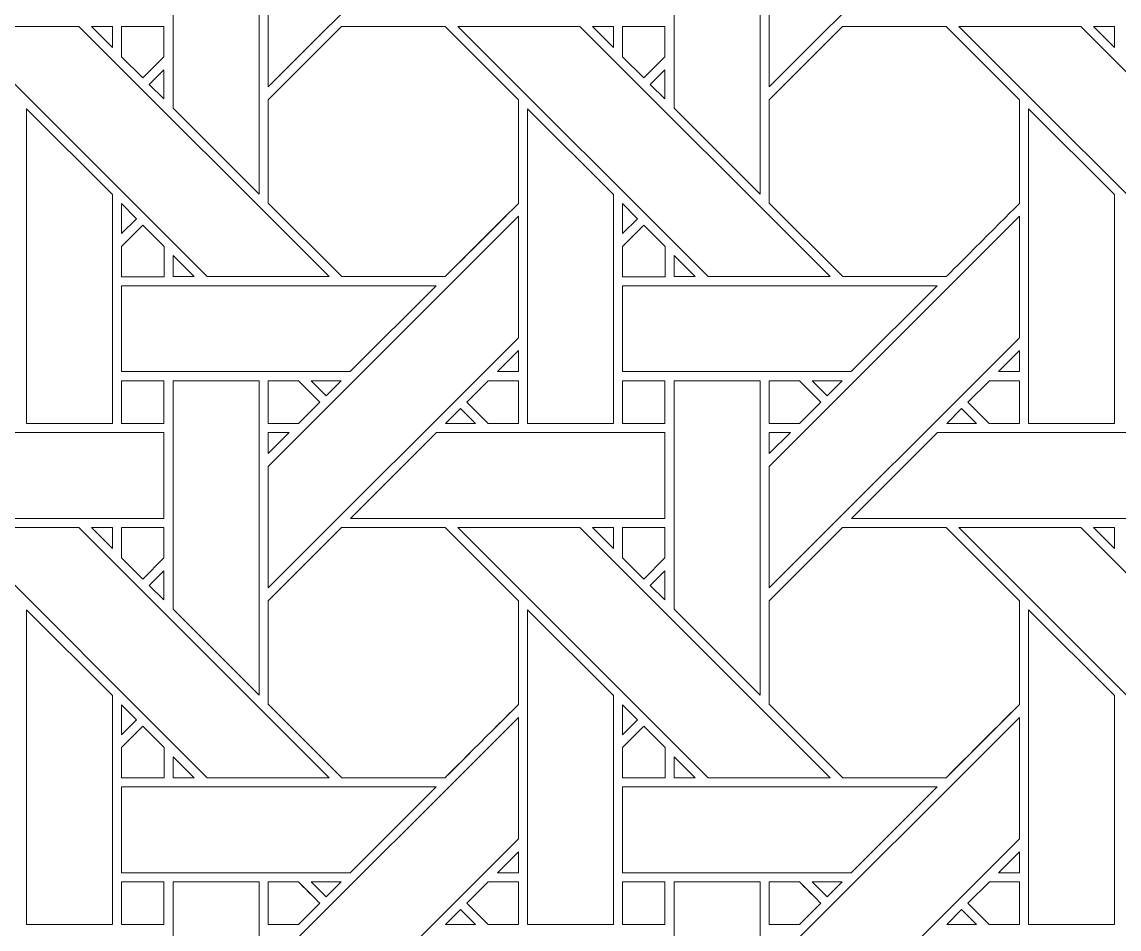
# Model space of a CAD drawing. Header units: inches. Extents: x 6.4 to 18.4, y 3.1 to 15.1.
# Drawn here: x 12.154 to 14.231, y 11.892 to 13.61 of the extents above; entities that cross this region are included whole.
import ezdxf

# ---------------------------------------------------------------- set-up
doc = ezdxf.new("R2010")
doc.units = ezdxf.units.IN
doc.header["$MEASUREMENT"] = 0
doc.layers.add('Design', color=7, linetype='Continuous', lineweight=0)

msp = doc.modelspace()

# ---------------------------------------------------------------- linework, layer by layer
at = {"layer": 'Design'}
for points, knots in [([(12.3829, 15.0948), (9.0691, 15.0948), (6.3829, 12.4085), (6.3829, 9.0948), (6.3829, 5.7811), (9.0691, 3.0948), (12.3829, 3.0948), (15.6966, 3.0948), (18.3829, 5.7811), (18.3829, 9.0948), (18.3829, 12.4085), (15.6966, 15.0948), (12.3829, 15.0948)], [0, 0, 0, 0, 1, 1, 1, 2, 2, 2, 3, 3, 3, 4, 4, 4, 4]), ([(7.399, 10.7636), (7.399, 10.7636), (7.4146, 10.7636), (7.4146, 10.7636), (7.4146, 10.7636), (7.4265, 10.7636), (7.4265, 10.7636), (7.4265, 10.7636), (17.3629, 10.7636), (17.3629, 10.7636), (17.3711, 10.7636), (17.3771, 10.7713), (17.3751, 10.7793), (17.374, 10.7838), (17.3725, 10.7889), (17.3707, 10.7944), (16.6636, 12.8699), (14.6977, 14.3629), (12.3829, 14.3629), (10.0662, 14.3629), (8.0989, 12.8675), (7.3933, 10.7893), (7.3898, 10.779), (7.3884, 10.7717), (7.3905, 10.7675), (7.3918, 10.7649), (7.3945, 10.7636), (7.399, 10.7636)], [0, 0, 0, 0, 1, 1, 1, 2, 2, 2, 3, 3, 3, 4, 4, 4, 5, 5, 5, 6, 6, 6, 7, 7, 7, 8, 8, 8, 9, 9, 9, 9]), ([(13.0941, 13.9603), (13.0941, 13.9603), (12.6204, 13.4866), (12.6204, 13.4866), (12.6204, 13.4866), (12.6204, 13.7167), (12.6204, 13.7167), (12.6204, 13.7167), (13.0941, 14.1903), (13.0941, 14.1903), (13.0941, 14.1903), (13.0941, 13.9603), (13.0941, 13.9603)], [0, 0, 0, 0, 1, 1, 1, 2, 2, 2, 3, 3, 3, 4, 4, 4, 4]), ([(14.0428, 14.0768), (14.0428, 14.0768), (14.0428, 13.9603), (14.0428, 13.9603), (14.0428, 13.9603), (13.5691, 13.4866), (13.5691, 13.4866), (13.5691, 13.4866), (13.5691, 13.7167), (13.5691, 13.7167), (13.5691, 13.7167), (13.9571, 14.1046), (13.9571, 14.1046), (13.9858, 14.0956), (14.0143, 14.0863), (14.0428, 14.0768)], [0, 0, 0, 0, 1, 1, 1, 2, 2, 2, 3, 3, 3, 4, 4, 4, 5, 5, 5, 5]), ([(12.4403, 13.4466), (12.4403, 13.4466), (12.4403, 13.8788), (12.4403, 13.8788), (12.4403, 13.8788), (12.6032, 13.8788), (12.6032, 13.8788), (12.6032, 13.8788), (12.6032, 13.2837), (12.6032, 13.2837), (12.6032, 13.2837), (12.4403, 13.4466), (12.4403, 13.4466)], [0, 0, 0, 0, 1, 1, 1, 2, 2, 2, 3, 3, 3, 4, 4, 4, 4]), ([(13.552, 13.2837), (13.552, 13.2837), (13.3891, 13.4466), (13.3891, 13.4466), (13.3891, 13.4466), (13.3891, 13.8788), (13.3891, 13.8788), (13.3891, 13.8788), (13.552, 13.8788), (13.552, 13.8788), (13.552, 13.8788), (13.552, 13.2837), (13.552, 13.2837)], [0, 0, 0, 0, 1, 1, 1, 2, 2, 2, 3, 3, 3, 4, 4, 4, 4]), ([(12.7354, 13.1273), (12.7354, 13.1273), (12.5044, 13.1273), (12.5044, 13.1273), (12.5044, 13.1273), (12.0308, 13.601), (12.0308, 13.601), (12.0308, 13.601), (12.2618, 13.601), (12.2618, 13.601), (12.2618, 13.601), (12.7354, 13.1273), (12.7354, 13.1273)], [0, 0, 0, 0, 1, 1, 1, 2, 2, 2, 3, 3, 3, 4, 4, 4, 4]), ([(12.2859, 13.601), (12.2859, 13.601), (12.3253, 13.601), (12.3253, 13.601), (12.3253, 13.601), (12.3253, 13.5611), (12.3253, 13.5611), (12.3253, 13.5611), (12.2859, 13.601), (12.2859, 13.601)], [0, 0, 0, 0, 1, 1, 1, 2, 2, 2, 3, 3, 3, 3]), ([(12.3425, 13.601), (12.3425, 13.601), (12.4228, 13.601), (12.4228, 13.601), (12.4228, 13.601), (12.4228, 13.5434), (12.4228, 13.5434), (12.4228, 13.5434), (12.3828, 13.5035), (12.3828, 13.5035), (12.3828, 13.5035), (12.3425, 13.5438), (12.3425, 13.5438), (12.3425, 13.5438), (12.3425, 13.601), (12.3425, 13.601)], [0, 0, 0, 0, 1, 1, 1, 2, 2, 2, 3, 3, 3, 4, 4, 4, 5, 5, 5, 5]), ([(12.4228, 13.5434), (12.4228, 13.5434), (12.3828, 13.5035), (12.3828, 13.5035), (12.3828, 13.5035), (12.3425, 13.5438), (12.3425, 13.5438), (12.3425, 13.5438), (12.3425, 13.601), (12.3425, 13.601), (12.3425, 13.601), (12.4228, 13.601), (12.4228, 13.601), (12.4228, 13.601), (12.4228, 13.5434), (12.4228, 13.5434)], [0, 0, 0, 0, 1, 1, 1, 2, 2, 2, 3, 3, 3, 4, 4, 4, 5, 5, 5, 5]), ([(12.6204, 13.4623), (12.6204, 13.4623), (12.7591, 13.601), (12.7591, 13.601), (12.7591, 13.601), (12.9553, 13.601), (12.9553, 13.601), (12.9553, 13.601), (13.0941, 13.4623), (13.0941, 13.4623), (13.0941, 13.4623), (13.0941, 13.2661), (13.0941, 13.2661), (13.0763, 13.2481), (12.9643, 13.1364), (12.9553, 13.1274), (12.9553, 13.1274), (12.7596, 13.1274), (12.7596, 13.1274), (12.7596, 13.1274), (12.6204, 13.2666), (12.6204, 13.2666), (12.6204, 13.2666), (12.6204, 13.4623), (12.6204, 13.4623)], [0, 0, 0, 0, 1, 1, 1, 2, 2, 2, 3, 3, 3, 4, 4, 4, 5, 5, 5, 6, 6, 6, 7, 7, 7, 8, 8, 8, 8]), ([(12.9553, 13.601), (12.9553, 13.601), (13.0941, 13.4623), (13.0941, 13.4623), (13.0941, 13.4623), (13.0941, 13.2661), (13.0941, 13.2661), (13.0759, 13.2477), (12.964, 13.1361), (12.9553, 13.1274), (12.9553, 13.1274), (12.7596, 13.1274), (12.7596, 13.1274), (12.7596, 13.1274), (12.6204, 13.2666), (12.6204, 13.2666), (12.6204, 13.2666), (12.6204, 13.4623), (12.6204, 13.4623), (12.6204, 13.4623), (12.7591, 13.601), (12.7591, 13.601), (12.7591, 13.601), (12.9553, 13.601), (12.9553, 13.601)], [0, 0, 0, 0, 1, 1, 1, 2, 2, 2, 3, 3, 3, 4, 4, 4, 5, 5, 5, 6, 6, 6, 7, 7, 7, 8, 8, 8, 8]), ([(13.6841, 13.1273), (13.6841, 13.1273), (13.4531, 13.1273), (13.4531, 13.1273), (13.4531, 13.1273), (12.9795, 13.601), (12.9795, 13.601), (12.9795, 13.601), (13.2105, 13.601), (13.2105, 13.601), (13.2105, 13.601), (13.6841, 13.1273), (13.6841, 13.1273)], [0, 0, 0, 0, 1, 1, 1, 2, 2, 2, 3, 3, 3, 4, 4, 4, 4]), ([(13.2346, 13.601), (13.2346, 13.601), (13.2741, 13.601), (13.2741, 13.601), (13.2741, 13.601), (13.2741, 13.5611), (13.2741, 13.5611), (13.2741, 13.5611), (13.2346, 13.601), (13.2346, 13.601)], [0, 0, 0, 0, 1, 1, 1, 2, 2, 2, 3, 3, 3, 3]), ([(13.2913, 13.601), (13.2913, 13.601), (13.3715, 13.601), (13.3715, 13.601), (13.3715, 13.601), (13.3715, 13.5434), (13.3715, 13.5434), (13.3715, 13.5434), (13.3316, 13.5035), (13.3316, 13.5035), (13.3316, 13.5035), (13.2913, 13.5438), (13.2913, 13.5438), (13.2913, 13.5438), (13.2913, 13.601), (13.2913, 13.601)], [0, 0, 0, 0, 1, 1, 1, 2, 2, 2, 3, 3, 3, 4, 4, 4, 5, 5, 5, 5]), ([(13.3715, 13.5434), (13.3715, 13.5434), (13.3316, 13.5035), (13.3316, 13.5035), (13.3316, 13.5035), (13.2913, 13.5438), (13.2913, 13.5438), (13.2913, 13.5438), (13.2913, 13.601), (13.2913, 13.601), (13.2913, 13.601), (13.3715, 13.601), (13.3715, 13.601), (13.3715, 13.601), (13.3715, 13.5434), (13.3715, 13.5434)], [0, 0, 0, 0, 1, 1, 1, 2, 2, 2, 3, 3, 3, 4, 4, 4, 5, 5, 5, 5]), ([(13.5691, 13.4623), (13.5691, 13.4623), (13.7078, 13.601), (13.7078, 13.601), (13.7078, 13.601), (13.904, 13.601), (13.904, 13.601), (13.904, 13.601), (14.0428, 13.4623), (14.0428, 13.4623), (14.0428, 13.4623), (14.0428, 13.2661), (14.0428, 13.2661), (14.025, 13.2481), (13.9131, 13.1364), (13.9041, 13.1274), (13.9041, 13.1274), (13.7084, 13.1274), (13.7084, 13.1274), (13.7084, 13.1274), (13.5691, 13.2666), (13.5691, 13.2666), (13.5691, 13.2666), (13.5691, 13.4623), (13.5691, 13.4623)], [0, 0, 0, 0, 1, 1, 1, 2, 2, 2, 3, 3, 3, 4, 4, 4, 5, 5, 5, 6, 6, 6, 7, 7, 7, 8, 8, 8, 8]), ([(13.904, 13.601), (13.904, 13.601), (14.0428, 13.4623), (14.0428, 13.4623), (14.0428, 13.4623), (14.0428, 13.2661), (14.0428, 13.2661), (14.025, 13.2481), (13.9131, 13.1364), (13.9041, 13.1274), (13.9041, 13.1274), (13.7084, 13.1274), (13.7084, 13.1274), (13.7084, 13.1274), (13.5691, 13.2666), (13.5691, 13.2666), (13.5691, 13.2666), (13.5691, 13.4623), (13.5691, 13.4623), (13.5691, 13.4623), (13.7078, 13.601), (13.7078, 13.601), (13.7078, 13.601), (13.904, 13.601), (13.904, 13.601)], [0, 0, 0, 0, 1, 1, 1, 2, 2, 2, 3, 3, 3, 4, 4, 4, 5, 5, 5, 6, 6, 6, 7, 7, 7, 8, 8, 8, 8]), ([(14.6329, 13.1273), (14.6329, 13.1273), (14.4018, 13.1273), (14.4018, 13.1273), (14.4018, 13.1273), (13.9283, 13.601), (13.9283, 13.601), (13.9283, 13.601), (14.1592, 13.601), (14.1592, 13.601), (14.1592, 13.601), (14.6329, 13.1273), (14.6329, 13.1273)], [0, 0, 0, 0, 1, 1, 1, 2, 2, 2, 3, 3, 3, 4, 4, 4, 4]), ([(14.1833, 13.601), (14.1833, 13.601), (14.2228, 13.601), (14.2228, 13.601), (14.2228, 13.601), (14.2228, 13.5611), (14.2228, 13.5611), (14.2228, 13.5611), (14.1833, 13.601), (14.1833, 13.601)], [0, 0, 0, 0, 1, 1, 1, 2, 2, 2, 3, 3, 3, 3]), ([(12.4228, 13.5191), (12.4228, 13.5191), (12.4228, 13.464), (12.4228, 13.464), (12.4228, 13.464), (12.395, 13.4913), (12.395, 13.4913), (12.395, 13.4913), (12.4228, 13.5191), (12.4228, 13.5191)], [0, 0, 0, 0, 1, 1, 1, 2, 2, 2, 3, 3, 3, 3]), ([(13.3715, 13.5191), (13.3715, 13.5191), (13.3715, 13.464), (13.3715, 13.464), (13.3715, 13.464), (13.3438, 13.4913), (13.3438, 13.4913), (13.3438, 13.4913), (13.3715, 13.5191), (13.3715, 13.5191)], [0, 0, 0, 0, 1, 1, 1, 2, 2, 2, 3, 3, 3, 3]), ([(12.1625, 12.8493), (12.1625, 12.8493), (12.1625, 13.4452), (12.1625, 13.4452), (12.1625, 13.4452), (12.3252, 13.283), (12.3252, 13.283), (12.3252, 13.283), (12.3252, 12.8493), (12.3252, 12.8493), (12.3252, 12.8493), (12.1625, 12.8493), (12.1625, 12.8493)], [0, 0, 0, 0, 1, 1, 1, 2, 2, 2, 3, 3, 3, 4, 4, 4, 4]), ([(13.1112, 12.8493), (13.1112, 12.8493), (13.1112, 13.4452), (13.1112, 13.4452), (13.1112, 13.4452), (13.274, 13.283), (13.274, 13.283), (13.274, 13.283), (13.274, 12.8493), (13.274, 12.8493), (13.274, 12.8493), (13.1112, 12.8493), (13.1112, 12.8493)], [0, 0, 0, 0, 1, 1, 1, 2, 2, 2, 3, 3, 3, 4, 4, 4, 4]), ([(14.0599, 12.8493), (14.0599, 12.8493), (14.0599, 13.4452), (14.0599, 13.4452), (14.0599, 13.4452), (14.2227, 13.283), (14.2227, 13.283), (14.2227, 13.283), (14.2227, 12.8493), (14.2227, 12.8493), (14.2227, 12.8493), (14.0599, 12.8493), (14.0599, 12.8493)], [0, 0, 0, 0, 1, 1, 1, 2, 2, 2, 3, 3, 3, 4, 4, 4, 4]), ([(12.3425, 13.2088), (12.3425, 13.2088), (12.3425, 13.2655), (12.3425, 13.2655), (12.3425, 13.2655), (12.3707, 13.2369), (12.3707, 13.2369), (12.3707, 13.2369), (12.3425, 13.2088), (12.3425, 13.2088)], [0, 0, 0, 0, 1, 1, 1, 2, 2, 2, 3, 3, 3, 3]), ([(13.2913, 13.2088), (13.2913, 13.2088), (13.2913, 13.2655), (13.2913, 13.2655), (13.2913, 13.2655), (13.3195, 13.2369), (13.3195, 13.2369), (13.3195, 13.2369), (13.2913, 13.2088), (13.2913, 13.2088)], [0, 0, 0, 0, 1, 1, 1, 2, 2, 2, 3, 3, 3, 3]), ([(13.0941, 13.0116), (13.0941, 13.0116), (12.6204, 12.5379), (12.6204, 12.5379), (12.6204, 12.5379), (12.6204, 12.768), (12.6204, 12.768), (12.6204, 12.768), (13.0941, 13.2416), (13.0941, 13.2416), (13.0941, 13.2416), (13.0941, 13.0116), (13.0941, 13.0116)], [0, 0, 0, 0, 1, 1, 1, 2, 2, 2, 3, 3, 3, 4, 4, 4, 4]), ([(14.0428, 13.0116), (14.0428, 13.0116), (13.5691, 12.5379), (13.5691, 12.5379), (13.5691, 12.5379), (13.5691, 12.768), (13.5691, 12.768), (13.5691, 12.768), (14.0428, 13.2416), (14.0428, 13.2416), (14.0428, 13.2416), (14.0428, 13.0116), (14.0428, 13.0116)], [0, 0, 0, 0, 1, 1, 1, 2, 2, 2, 3, 3, 3, 4, 4, 4, 4]), ([(12.3425, 13.1271), (12.3425, 13.1271), (12.3425, 13.1844), (12.3425, 13.1844), (12.3425, 13.1844), (12.3829, 13.2247), (12.3829, 13.2247), (12.3829, 13.2247), (12.4232, 13.1844), (12.4232, 13.1844), (12.4232, 13.1844), (12.4232, 13.1271), (12.4232, 13.1271), (12.4232, 13.1271), (12.3425, 13.1271), (12.3425, 13.1271)], [0, 0, 0, 0, 1, 1, 1, 2, 2, 2, 3, 3, 3, 4, 4, 4, 5, 5, 5, 5]), ([(12.3829, 13.2247), (12.3829, 13.2247), (12.4232, 13.1844), (12.4232, 13.1844), (12.4232, 13.1844), (12.4232, 13.1271), (12.4232, 13.1271), (12.4232, 13.1271), (12.3425, 13.1271), (12.3425, 13.1271), (12.3425, 13.1271), (12.3425, 13.1844), (12.3425, 13.1844), (12.3425, 13.1844), (12.3829, 13.2247), (12.3829, 13.2247)], [0, 0, 0, 0, 1, 1, 1, 2, 2, 2, 3, 3, 3, 4, 4, 4, 5, 5, 5, 5]), ([(13.2913, 13.1271), (13.2913, 13.1271), (13.2913, 13.1844), (13.2913, 13.1844), (13.2913, 13.1844), (13.3316, 13.2247), (13.3316, 13.2247), (13.3316, 13.2247), (13.3719, 13.1844), (13.3719, 13.1844), (13.3719, 13.1844), (13.3719, 13.1271), (13.3719, 13.1271), (13.3719, 13.1271), (13.2913, 13.1271), (13.2913, 13.1271)], [0, 0, 0, 0, 1, 1, 1, 2, 2, 2, 3, 3, 3, 4, 4, 4, 5, 5, 5, 5]), ([(13.3316, 13.2247), (13.3316, 13.2247), (13.3719, 13.1844), (13.3719, 13.1844), (13.3719, 13.1844), (13.3719, 13.1271), (13.3719, 13.1271), (13.3719, 13.1271), (13.2913, 13.1271), (13.2913, 13.1271), (13.2913, 13.1271), (13.2913, 13.1844), (13.2913, 13.1844), (13.2913, 13.1844), (13.3316, 13.2247), (13.3316, 13.2247)], [0, 0, 0, 0, 1, 1, 1, 2, 2, 2, 3, 3, 3, 4, 4, 4, 5, 5, 5, 5]), ([(12.4405, 13.1273), (12.4405, 13.1273), (12.4405, 13.1671), (12.4405, 13.1671), (12.4405, 13.1671), (12.4802, 13.1273), (12.4802, 13.1273), (12.4802, 13.1273), (12.4405, 13.1273), (12.4405, 13.1273)], [0, 0, 0, 0, 1, 1, 1, 2, 2, 2, 3, 3, 3, 3]), ([(13.3892, 13.1273), (13.3892, 13.1273), (13.3892, 13.1671), (13.3892, 13.1671), (13.3892, 13.1671), (13.4289, 13.1273), (13.4289, 13.1273), (13.4289, 13.1273), (13.3892, 13.1273), (13.3892, 13.1273)], [0, 0, 0, 0, 1, 1, 1, 2, 2, 2, 3, 3, 3, 3]), ([(12.7755, 12.9474), (12.7755, 12.9474), (12.3425, 12.9474), (12.3425, 12.9474), (12.3425, 12.9474), (12.3425, 13.1101), (12.3425, 13.1101), (12.3425, 13.1101), (12.9382, 13.1101), (12.9382, 13.1101), (12.9382, 13.1101), (12.7755, 12.9474), (12.7755, 12.9474)], [0, 0, 0, 0, 1, 1, 1, 2, 2, 2, 3, 3, 3, 4, 4, 4, 4]), ([(13.887, 13.1101), (13.887, 13.1101), (13.7242, 12.9474), (13.7242, 12.9474), (13.7242, 12.9474), (13.2913, 12.9474), (13.2913, 12.9474), (13.2913, 12.9474), (13.2913, 13.1101), (13.2913, 13.1101), (13.2913, 13.1101), (13.887, 13.1101), (13.887, 13.1101)], [0, 0, 0, 0, 1, 1, 1, 2, 2, 2, 3, 3, 3, 4, 4, 4, 4]), ([(13.0543, 12.9474), (13.0543, 12.9474), (13.0941, 12.9872), (13.0941, 12.9872), (13.0941, 12.9872), (13.0941, 12.9474), (13.0941, 12.9474), (13.0941, 12.9474), (13.0543, 12.9474), (13.0543, 12.9474)], [0, 0, 0, 0, 1, 1, 1, 2, 2, 2, 3, 3, 3, 3]), ([(14.003, 12.9474), (14.003, 12.9474), (14.0428, 12.9872), (14.0428, 12.9872), (14.0428, 12.9872), (14.0428, 12.9474), (14.0428, 12.9474), (14.0428, 12.9474), (14.003, 12.9474), (14.003, 12.9474)], [0, 0, 0, 0, 1, 1, 1, 2, 2, 2, 3, 3, 3, 3]), ([(12.4228, 12.9301), (12.4228, 12.9301), (12.4228, 12.8494), (12.4228, 12.8494), (12.4228, 12.8494), (12.3425, 12.8494), (12.3425, 12.8494), (12.3425, 12.8494), (12.3425, 12.9301), (12.3425, 12.9301), (12.3425, 12.9301), (12.4228, 12.9301), (12.4228, 12.9301)], [0, 0, 0, 0, 1, 1, 1, 2, 2, 2, 3, 3, 3, 4, 4, 4, 4]), ([(12.3425, 12.8494), (12.3425, 12.8494), (12.3425, 12.9301), (12.3425, 12.9301), (12.3425, 12.9301), (12.4228, 12.9301), (12.4228, 12.9301), (12.4228, 12.9301), (12.4228, 12.8494), (12.4228, 12.8494), (12.4228, 12.8494), (12.3425, 12.8494), (12.3425, 12.8494)], [0, 0, 0, 0, 1, 1, 1, 2, 2, 2, 3, 3, 3, 4, 4, 4, 4]), ([(12.4403, 12.4979), (12.4403, 12.4979), (12.4403, 12.9301), (12.4403, 12.9301), (12.4403, 12.9301), (12.6032, 12.9301), (12.6032, 12.9301), (12.6032, 12.9301), (12.6032, 12.335), (12.6032, 12.335), (12.6032, 12.335), (12.4403, 12.4979), (12.4403, 12.4979)], [0, 0, 0, 0, 1, 1, 1, 2, 2, 2, 3, 3, 3, 4, 4, 4, 4]), ([(12.6204, 12.9301), (12.6204, 12.9301), (12.6775, 12.9301), (12.6775, 12.9301), (12.6826, 12.925), (12.7134, 12.8942), (12.7178, 12.8898), (12.7178, 12.8898), (12.6774, 12.8494), (12.6774, 12.8494), (12.6774, 12.8494), (12.6204, 12.8494), (12.6204, 12.8494), (12.6204, 12.8494), (12.6204, 12.9301), (12.6204, 12.9301)], [0, 0, 0, 0, 1, 1, 1, 2, 2, 2, 3, 3, 3, 4, 4, 4, 5, 5, 5, 5]), ([(12.7178, 12.8898), (12.7178, 12.8898), (12.6774, 12.8494), (12.6774, 12.8494), (12.6774, 12.8494), (12.6204, 12.8494), (12.6204, 12.8494), (12.6204, 12.8494), (12.6204, 12.9301), (12.6204, 12.9301), (12.6204, 12.9301), (12.6775, 12.9301), (12.6775, 12.9301), (12.6828, 12.9248), (12.7136, 12.894), (12.7178, 12.8898)], [0, 0, 0, 0, 1, 1, 1, 2, 2, 2, 3, 3, 3, 4, 4, 4, 5, 5, 5, 5]), ([(12.7018, 12.9301), (12.7018, 12.9301), (12.7583, 12.9301), (12.7583, 12.9301), (12.7583, 12.9301), (12.73, 12.9019), (12.73, 12.9019), (12.73, 12.9019), (12.7018, 12.9301), (12.7018, 12.9301)], [0, 0, 0, 0, 1, 1, 1, 2, 2, 2, 3, 3, 3, 3]), ([(13.037, 12.8494), (13.037, 12.8494), (12.9966, 12.8897), (12.9966, 12.8897), (12.9966, 12.8897), (13.037, 12.9302), (13.037, 12.9302), (13.037, 12.9302), (13.0941, 12.9302), (13.0941, 12.9302), (13.0941, 12.9302), (13.0941, 12.8494), (13.0941, 12.8494), (13.0941, 12.8494), (13.037, 12.8494), (13.037, 12.8494)], [0, 0, 0, 0, 1, 1, 1, 2, 2, 2, 3, 3, 3, 4, 4, 4, 5, 5, 5, 5]), ([(13.0941, 12.9302), (13.0941, 12.9302), (13.0941, 12.8494), (13.0941, 12.8494), (13.0941, 12.8494), (13.037, 12.8494), (13.037, 12.8494), (13.037, 12.8494), (12.9966, 12.8897), (12.9966, 12.8897), (12.9966, 12.8897), (13.037, 12.9302), (13.037, 12.9302), (13.037, 12.9302), (13.0941, 12.9302), (13.0941, 12.9302)], [0, 0, 0, 0, 1, 1, 1, 2, 2, 2, 3, 3, 3, 4, 4, 4, 5, 5, 5, 5]), ([(13.3715, 12.9301), (13.3715, 12.9301), (13.3715, 12.8494), (13.3715, 12.8494), (13.3715, 12.8494), (13.2913, 12.8494), (13.2913, 12.8494), (13.2913, 12.8494), (13.2913, 12.9301), (13.2913, 12.9301), (13.2913, 12.9301), (13.3715, 12.9301), (13.3715, 12.9301)], [0, 0, 0, 0, 1, 1, 1, 2, 2, 2, 3, 3, 3, 4, 4, 4, 4]), ([(13.3715, 12.9301), (13.3715, 12.9301), (13.3715, 12.8494), (13.3715, 12.8494), (13.3715, 12.8494), (13.2913, 12.8494), (13.2913, 12.8494), (13.2913, 12.8494), (13.2913, 12.9301), (13.2913, 12.9301), (13.2913, 12.9301), (13.3715, 12.9301), (13.3715, 12.9301)], [0, 0, 0, 0, 1, 1, 1, 2, 2, 2, 3, 3, 3, 4, 4, 4, 4]), ([(13.3891, 12.4979), (13.3891, 12.4979), (13.3891, 12.9301), (13.3891, 12.9301), (13.3891, 12.9301), (13.552, 12.9301), (13.552, 12.9301), (13.552, 12.9301), (13.552, 12.335), (13.552, 12.335), (13.552, 12.335), (13.3891, 12.4979), (13.3891, 12.4979)], [0, 0, 0, 0, 1, 1, 1, 2, 2, 2, 3, 3, 3, 4, 4, 4, 4]), ([(13.5691, 12.9301), (13.5691, 12.9301), (13.6262, 12.9301), (13.6262, 12.9301), (13.6313, 12.925), (13.6621, 12.8942), (13.6665, 12.8898), (13.6665, 12.8898), (13.6261, 12.8494), (13.6261, 12.8494), (13.6261, 12.8494), (13.5691, 12.8494), (13.5691, 12.8494), (13.5691, 12.8494), (13.5691, 12.9301), (13.5691, 12.9301)], [0, 0, 0, 0, 1, 1, 1, 2, 2, 2, 3, 3, 3, 4, 4, 4, 5, 5, 5, 5]), ([(13.6665, 12.8898), (13.6665, 12.8898), (13.6261, 12.8494), (13.6261, 12.8494), (13.6261, 12.8494), (13.5691, 12.8494), (13.5691, 12.8494), (13.5691, 12.8494), (13.5691, 12.9301), (13.5691, 12.9301), (13.5691, 12.9301), (13.6262, 12.9301), (13.6262, 12.9301), (13.6313, 12.925), (13.6621, 12.8942), (13.6665, 12.8898)], [0, 0, 0, 0, 1, 1, 1, 2, 2, 2, 3, 3, 3, 4, 4, 4, 5, 5, 5, 5]), ([(13.6505, 12.9301), (13.6505, 12.9301), (13.707, 12.9301), (13.707, 12.9301), (13.707, 12.9301), (13.6787, 12.9019), (13.6787, 12.9019), (13.6787, 12.9019), (13.6505, 12.9301), (13.6505, 12.9301)], [0, 0, 0, 0, 1, 1, 1, 2, 2, 2, 3, 3, 3, 3]), ([(13.9857, 12.8494), (13.9857, 12.8494), (13.9453, 12.8897), (13.9453, 12.8897), (13.9453, 12.8897), (13.9858, 12.9302), (13.9858, 12.9302), (13.9858, 12.9302), (14.0428, 12.9302), (14.0428, 12.9302), (14.0428, 12.9302), (14.0428, 12.8494), (14.0428, 12.8494), (14.0428, 12.8494), (13.9857, 12.8494), (13.9857, 12.8494)], [0, 0, 0, 0, 1, 1, 1, 2, 2, 2, 3, 3, 3, 4, 4, 4, 5, 5, 5, 5]), ([(14.0428, 12.8494), (14.0428, 12.8494), (13.9857, 12.8494), (13.9857, 12.8494), (13.9857, 12.8494), (13.9453, 12.8897), (13.9453, 12.8897), (13.9453, 12.8897), (13.9858, 12.9302), (13.9858, 12.9302), (13.9858, 12.9302), (14.0428, 12.9302), (14.0428, 12.9302), (14.0428, 12.9302), (14.0428, 12.8494), (14.0428, 12.8494)], [0, 0, 0, 0, 1, 1, 1, 2, 2, 2, 3, 3, 3, 4, 4, 4, 5, 5, 5, 5]), ([(13.0127, 12.8493), (13.0127, 12.8493), (12.9562, 12.8493), (12.9562, 12.8493), (12.9562, 12.8493), (12.9845, 12.8776), (12.9845, 12.8776), (12.9845, 12.8776), (13.0127, 12.8493), (13.0127, 12.8493)], [0, 0, 0, 0, 1, 1, 1, 2, 2, 2, 3, 3, 3, 3]), ([(13.905, 12.8493), (13.905, 12.8493), (13.9332, 12.8776), (13.9332, 12.8776), (13.9332, 12.8776), (13.9615, 12.8493), (13.9615, 12.8493), (13.9615, 12.8493), (13.905, 12.8493), (13.905, 12.8493)], [0, 0, 0, 0, 1, 1, 1, 2, 2, 2, 3, 3, 3, 3]), ([(12.4228, 12.8322), (12.4228, 12.8322), (12.4228, 12.6694), (12.4228, 12.6694), (12.4228, 12.6694), (11.8275, 12.6694), (11.8275, 12.6694), (11.8275, 12.6694), (11.9904, 12.8322), (11.9904, 12.8322), (11.9904, 12.8322), (12.4228, 12.8322), (12.4228, 12.8322)], [0, 0, 0, 0, 1, 1, 1, 2, 2, 2, 3, 3, 3, 4, 4, 4, 4]), ([(12.6602, 12.8322), (12.6602, 12.8322), (12.6204, 12.7924), (12.6204, 12.7924), (12.6204, 12.7924), (12.6204, 12.8322), (12.6204, 12.8322), (12.6204, 12.8322), (12.6602, 12.8322), (12.6602, 12.8322)], [0, 0, 0, 0, 1, 1, 1, 2, 2, 2, 3, 3, 3, 3]), ([(13.3715, 12.8322), (13.3715, 12.8322), (13.3715, 12.6694), (13.3715, 12.6694), (13.3715, 12.6694), (12.7762, 12.6694), (12.7762, 12.6694), (12.7762, 12.6694), (12.9391, 12.8322), (12.9391, 12.8322), (12.9391, 12.8322), (13.3715, 12.8322), (13.3715, 12.8322)], [0, 0, 0, 0, 1, 1, 1, 2, 2, 2, 3, 3, 3, 4, 4, 4, 4]), ([(13.609, 12.8322), (13.609, 12.8322), (13.5691, 12.7924), (13.5691, 12.7924), (13.5691, 12.7924), (13.5691, 12.8322), (13.5691, 12.8322), (13.5691, 12.8322), (13.609, 12.8322), (13.609, 12.8322)], [0, 0, 0, 0, 1, 1, 1, 2, 2, 2, 3, 3, 3, 3]), ([(14.3203, 12.8322), (14.3203, 12.8322), (14.3203, 12.6694), (14.3203, 12.6694), (14.3203, 12.6694), (13.725, 12.6694), (13.725, 12.6694), (13.725, 12.6694), (13.8878, 12.8322), (13.8878, 12.8322), (13.8878, 12.8322), (14.3203, 12.8322), (14.3203, 12.8322)], [0, 0, 0, 0, 1, 1, 1, 2, 2, 2, 3, 3, 3, 4, 4, 4, 4]), ([(12.7354, 12.1786), (12.7354, 12.1786), (12.5044, 12.1786), (12.5044, 12.1786), (12.5044, 12.1786), (12.0308, 12.6522), (12.0308, 12.6522), (12.0308, 12.6522), (12.2618, 12.6522), (12.2618, 12.6522), (12.2618, 12.6522), (12.7354, 12.1786), (12.7354, 12.1786)], [0, 0, 0, 0, 1, 1, 1, 2, 2, 2, 3, 3, 3, 4, 4, 4, 4]), ([(12.2859, 12.6522), (12.2859, 12.6522), (12.3253, 12.6522), (12.3253, 12.6522), (12.3253, 12.6522), (12.3253, 12.6124), (12.3253, 12.6124), (12.3253, 12.6124), (12.2859, 12.6522), (12.2859, 12.6522)], [0, 0, 0, 0, 1, 1, 1, 2, 2, 2, 3, 3, 3, 3]), ([(12.3425, 12.6523), (12.3425, 12.6523), (12.4228, 12.6523), (12.4228, 12.6523), (12.4228, 12.6523), (12.4228, 12.5947), (12.4228, 12.5947), (12.4228, 12.5947), (12.3828, 12.5547), (12.3828, 12.5547), (12.3828, 12.5547), (12.3425, 12.5951), (12.3425, 12.5951), (12.3425, 12.5951), (12.3425, 12.6523), (12.3425, 12.6523)], [0, 0, 0, 0, 1, 1, 1, 2, 2, 2, 3, 3, 3, 4, 4, 4, 5, 5, 5, 5]), ([(12.4228, 12.5947), (12.4228, 12.5947), (12.3828, 12.5547), (12.3828, 12.5547), (12.3828, 12.5547), (12.3425, 12.5951), (12.3425, 12.5951), (12.3425, 12.5951), (12.3425, 12.6523), (12.3425, 12.6523), (12.3425, 12.6523), (12.4228, 12.6523), (12.4228, 12.6523), (12.4228, 12.6523), (12.4228, 12.5947), (12.4228, 12.5947)], [0, 0, 0, 0, 1, 1, 1, 2, 2, 2, 3, 3, 3, 4, 4, 4, 5, 5, 5, 5]), ([(12.6204, 12.5135), (12.6204, 12.5135), (12.7591, 12.6523), (12.7591, 12.6523), (12.7591, 12.6523), (12.9553, 12.6523), (12.9553, 12.6523), (12.9553, 12.6523), (13.0941, 12.5135), (13.0941, 12.5135), (13.0941, 12.5135), (13.0941, 12.3173), (13.0941, 12.3173), (13.0763, 12.2994), (12.9643, 12.1876), (12.9553, 12.1786), (12.9553, 12.1786), (12.7596, 12.1786), (12.7596, 12.1786), (12.7596, 12.1786), (12.6204, 12.3179), (12.6204, 12.3179), (12.6204, 12.3179), (12.6204, 12.5135), (12.6204, 12.5135)], [0, 0, 0, 0, 1, 1, 1, 2, 2, 2, 3, 3, 3, 4, 4, 4, 5, 5, 5, 6, 6, 6, 7, 7, 7, 8, 8, 8, 8]), ([(13.0941, 12.5135), (13.0941, 12.5135), (13.0941, 12.3173), (13.0941, 12.3173), (13.0755, 12.2986), (12.9637, 12.187), (12.9553, 12.1786), (12.9553, 12.1786), (12.7596, 12.1786), (12.7596, 12.1786), (12.7596, 12.1786), (12.6204, 12.3179), (12.6204, 12.3179), (12.6204, 12.3179), (12.6204, 12.5135), (12.6204, 12.5135), (12.6204, 12.5135), (12.7591, 12.6523), (12.7591, 12.6523), (12.7591, 12.6523), (12.9553, 12.6523), (12.9553, 12.6523), (12.9553, 12.6523), (13.0941, 12.5135), (13.0941, 12.5135)], [0, 0, 0, 0, 1, 1, 1, 2, 2, 2, 3, 3, 3, 4, 4, 4, 5, 5, 5, 6, 6, 6, 7, 7, 7, 8, 8, 8, 8]), ([(13.6841, 12.1786), (13.6841, 12.1786), (13.4531, 12.1786), (13.4531, 12.1786), (13.4531, 12.1786), (12.9795, 12.6522), (12.9795, 12.6522), (12.9795, 12.6522), (13.2105, 12.6522), (13.2105, 12.6522), (13.2105, 12.6522), (13.6841, 12.1786), (13.6841, 12.1786)], [0, 0, 0, 0, 1, 1, 1, 2, 2, 2, 3, 3, 3, 4, 4, 4, 4]), ([(13.2346, 12.6522), (13.2346, 12.6522), (13.2741, 12.6522), (13.2741, 12.6522), (13.2741, 12.6522), (13.2741, 12.6124), (13.2741, 12.6124), (13.2741, 12.6124), (13.2346, 12.6522), (13.2346, 12.6522)], [0, 0, 0, 0, 1, 1, 1, 2, 2, 2, 3, 3, 3, 3]), ([(13.2913, 12.6523), (13.2913, 12.6523), (13.3715, 12.6523), (13.3715, 12.6523), (13.3715, 12.6523), (13.3715, 12.5947), (13.3715, 12.5947), (13.3715, 12.5947), (13.3316, 12.5547), (13.3316, 12.5547), (13.3316, 12.5547), (13.2913, 12.5951), (13.2913, 12.5951), (13.2913, 12.5951), (13.2913, 12.6523), (13.2913, 12.6523)], [0, 0, 0, 0, 1, 1, 1, 2, 2, 2, 3, 3, 3, 4, 4, 4, 5, 5, 5, 5]), ([(13.3715, 12.5947), (13.3715, 12.5947), (13.3316, 12.5547), (13.3316, 12.5547), (13.3316, 12.5547), (13.2913, 12.5951), (13.2913, 12.5951), (13.2913, 12.5951), (13.2913, 12.6523), (13.2913, 12.6523), (13.2913, 12.6523), (13.3715, 12.6523), (13.3715, 12.6523), (13.3715, 12.6523), (13.3715, 12.5947), (13.3715, 12.5947)], [0, 0, 0, 0, 1, 1, 1, 2, 2, 2, 3, 3, 3, 4, 4, 4, 5, 5, 5, 5]), ([(13.5691, 12.5135), (13.5691, 12.5135), (13.7078, 12.6523), (13.7078, 12.6523), (13.7078, 12.6523), (13.904, 12.6523), (13.904, 12.6523), (13.904, 12.6523), (14.0428, 12.5135), (14.0428, 12.5135), (14.0428, 12.5135), (14.0428, 12.3173), (14.0428, 12.3173), (14.025, 12.2994), (13.9131, 12.1876), (13.9041, 12.1786), (13.9041, 12.1786), (13.7084, 12.1786), (13.7084, 12.1786), (13.7084, 12.1786), (13.5691, 12.3179), (13.5691, 12.3179), (13.5691, 12.3179), (13.5691, 12.5135), (13.5691, 12.5135)], [0, 0, 0, 0, 1, 1, 1, 2, 2, 2, 3, 3, 3, 4, 4, 4, 5, 5, 5, 6, 6, 6, 7, 7, 7, 8, 8, 8, 8]), ([(13.5691, 12.3179), (13.5691, 12.3179), (13.5691, 12.5135), (13.5691, 12.5135), (13.5691, 12.5135), (13.7078, 12.6523), (13.7078, 12.6523), (13.7078, 12.6523), (13.904, 12.6523), (13.904, 12.6523), (13.904, 12.6523), (14.0428, 12.5135), (14.0428, 12.5135), (14.0428, 12.5135), (14.0428, 12.3173), (14.0428, 12.3173), (14.0246, 12.299), (13.9128, 12.1874), (13.9041, 12.1786), (13.9041, 12.1786), (13.7084, 12.1786), (13.7084, 12.1786), (13.7084, 12.1786), (13.5691, 12.3179), (13.5691, 12.3179)], [0, 0, 0, 0, 1, 1, 1, 2, 2, 2, 3, 3, 3, 4, 4, 4, 5, 5, 5, 6, 6, 6, 7, 7, 7, 8, 8, 8, 8]), ([(14.6329, 12.1786), (14.6329, 12.1786), (14.4018, 12.1786), (14.4018, 12.1786), (14.4018, 12.1786), (13.9283, 12.6522), (13.9283, 12.6522), (13.9283, 12.6522), (14.1592, 12.6522), (14.1592, 12.6522), (14.1592, 12.6522), (14.6329, 12.1786), (14.6329, 12.1786)], [0, 0, 0, 0, 1, 1, 1, 2, 2, 2, 3, 3, 3, 4, 4, 4, 4]), ([(14.1833, 12.6522), (14.1833, 12.6522), (14.2228, 12.6522), (14.2228, 12.6522), (14.2228, 12.6522), (14.2228, 12.6124), (14.2228, 12.6124), (14.2228, 12.6124), (14.1833, 12.6522), (14.1833, 12.6522)], [0, 0, 0, 0, 1, 1, 1, 2, 2, 2, 3, 3, 3, 3]), ([(12.4228, 12.5704), (12.4228, 12.5704), (12.4228, 12.5152), (12.4228, 12.5152), (12.4228, 12.5152), (12.395, 12.5426), (12.395, 12.5426), (12.395, 12.5426), (12.4228, 12.5704), (12.4228, 12.5704)], [0, 0, 0, 0, 1, 1, 1, 2, 2, 2, 3, 3, 3, 3]), ([(13.3715, 12.5704), (13.3715, 12.5704), (13.3715, 12.5152), (13.3715, 12.5152), (13.3715, 12.5152), (13.3438, 12.5426), (13.3438, 12.5426), (13.3438, 12.5426), (13.3715, 12.5704), (13.3715, 12.5704)], [0, 0, 0, 0, 1, 1, 1, 2, 2, 2, 3, 3, 3, 3]), ([(12.3252, 12.3343), (12.3252, 12.3343), (12.3252, 11.9006), (12.3252, 11.9006), (12.3252, 11.9006), (12.1625, 11.9006), (12.1625, 11.9006), (12.1625, 11.9006), (12.1625, 12.4964), (12.1625, 12.4964), (12.1625, 12.4964), (12.3252, 12.3343), (12.3252, 12.3343)], [0, 0, 0, 0, 1, 1, 1, 2, 2, 2, 3, 3, 3, 4, 4, 4, 4]), ([(13.274, 12.3343), (13.274, 12.3343), (13.274, 11.9006), (13.274, 11.9006), (13.274, 11.9006), (13.1112, 11.9006), (13.1112, 11.9006), (13.1112, 11.9006), (13.1112, 12.4964), (13.1112, 12.4964), (13.1112, 12.4964), (13.274, 12.3343), (13.274, 12.3343)], [0, 0, 0, 0, 1, 1, 1, 2, 2, 2, 3, 3, 3, 4, 4, 4, 4]), ([(14.0599, 11.9006), (14.0599, 11.9006), (14.0599, 12.4964), (14.0599, 12.4964), (14.0599, 12.4964), (14.2227, 12.3343), (14.2227, 12.3343), (14.2227, 12.3343), (14.2227, 11.9006), (14.2227, 11.9006), (14.2227, 11.9006), (14.0599, 11.9006), (14.0599, 11.9006)], [0, 0, 0, 0, 1, 1, 1, 2, 2, 2, 3, 3, 3, 4, 4, 4, 4]), ([(12.3425, 12.26), (12.3425, 12.26), (12.3425, 12.3168), (12.3425, 12.3168), (12.3425, 12.3168), (12.3707, 12.2882), (12.3707, 12.2882), (12.3707, 12.2882), (12.3425, 12.26), (12.3425, 12.26)], [0, 0, 0, 0, 1, 1, 1, 2, 2, 2, 3, 3, 3, 3]), ([(13.2913, 12.26), (13.2913, 12.26), (13.2913, 12.3168), (13.2913, 12.3168), (13.2913, 12.3168), (13.3195, 12.2882), (13.3195, 12.2882), (13.3195, 12.2882), (13.2913, 12.26), (13.2913, 12.26)], [0, 0, 0, 0, 1, 1, 1, 2, 2, 2, 3, 3, 3, 3]), ([(12.6204, 11.8193), (12.6204, 11.8193), (13.0941, 12.2929), (13.0941, 12.2929), (13.0941, 12.2929), (13.0941, 12.0628), (13.0941, 12.0628), (13.0941, 12.0628), (12.6204, 11.5892), (12.6204, 11.5892), (12.6204, 11.5892), (12.6204, 11.8193), (12.6204, 11.8193)], [0, 0, 0, 0, 1, 1, 1, 2, 2, 2, 3, 3, 3, 4, 4, 4, 4]), ([(13.5691, 11.8193), (13.5691, 11.8193), (14.0428, 12.2929), (14.0428, 12.2929), (14.0428, 12.2929), (14.0428, 12.0628), (14.0428, 12.0628), (14.0428, 12.0628), (13.5691, 11.5892), (13.5691, 11.5892), (13.5691, 11.5892), (13.5691, 11.8193), (13.5691, 11.8193)], [0, 0, 0, 0, 1, 1, 1, 2, 2, 2, 3, 3, 3, 4, 4, 4, 4]), ([(12.4232, 12.2357), (12.4232, 12.2357), (12.4232, 12.1784), (12.4232, 12.1784), (12.4232, 12.1784), (12.3425, 12.1784), (12.3425, 12.1784), (12.3425, 12.1784), (12.3425, 12.2357), (12.3425, 12.2357), (12.3425, 12.2357), (12.3829, 12.276), (12.3829, 12.276), (12.3829, 12.276), (12.4232, 12.2357), (12.4232, 12.2357)], [0, 0, 0, 0, 1, 1, 1, 2, 2, 2, 3, 3, 3, 4, 4, 4, 5, 5, 5, 5]), ([(12.3829, 12.276), (12.3829, 12.276), (12.4232, 12.2357), (12.4232, 12.2357), (12.4232, 12.2357), (12.4232, 12.1784), (12.4232, 12.1784), (12.4232, 12.1784), (12.3425, 12.1784), (12.3425, 12.1784), (12.3425, 12.1784), (12.3425, 12.2357), (12.3425, 12.2357), (12.3425, 12.2357), (12.3829, 12.276), (12.3829, 12.276)], [0, 0, 0, 0, 1, 1, 1, 2, 2, 2, 3, 3, 3, 4, 4, 4, 5, 5, 5, 5]), ([(13.3719, 12.2357), (13.3719, 12.2357), (13.3719, 12.1784), (13.3719, 12.1784), (13.3719, 12.1784), (13.2913, 12.1784), (13.2913, 12.1784), (13.2913, 12.1784), (13.2913, 12.2357), (13.2913, 12.2357), (13.2913, 12.2357), (13.3316, 12.276), (13.3316, 12.276), (13.3316, 12.276), (13.3719, 12.2357), (13.3719, 12.2357)], [0, 0, 0, 0, 1, 1, 1, 2, 2, 2, 3, 3, 3, 4, 4, 4, 5, 5, 5, 5]), ([(13.3316, 12.276), (13.3316, 12.276), (13.3719, 12.2357), (13.3719, 12.2357), (13.3719, 12.2357), (13.3719, 12.1784), (13.3719, 12.1784), (13.3719, 12.1784), (13.2913, 12.1784), (13.2913, 12.1784), (13.2913, 12.1784), (13.2913, 12.2357), (13.2913, 12.2357), (13.2913, 12.2357), (13.3316, 12.276), (13.3316, 12.276)], [0, 0, 0, 0, 1, 1, 1, 2, 2, 2, 3, 3, 3, 4, 4, 4, 5, 5, 5, 5]), ([(12.4802, 12.1786), (12.4802, 12.1786), (12.4405, 12.1786), (12.4405, 12.1786), (12.4405, 12.1786), (12.4405, 12.2184), (12.4405, 12.2184), (12.4405, 12.2184), (12.4802, 12.1786), (12.4802, 12.1786)], [0, 0, 0, 0, 1, 1, 1, 2, 2, 2, 3, 3, 3, 3]), ([(13.4289, 12.1786), (13.4289, 12.1786), (13.3892, 12.1786), (13.3892, 12.1786), (13.3892, 12.1786), (13.3892, 12.2184), (13.3892, 12.2184), (13.3892, 12.2184), (13.4289, 12.1786), (13.4289, 12.1786)], [0, 0, 0, 0, 1, 1, 1, 2, 2, 2, 3, 3, 3, 3]), ([(12.3425, 11.9986), (12.3425, 11.9986), (12.3425, 12.1613), (12.3425, 12.1613), (12.3425, 12.1613), (12.9382, 12.1613), (12.9382, 12.1613), (12.9382, 12.1613), (12.7755, 11.9986), (12.7755, 11.9986), (12.7755, 11.9986), (12.3425, 11.9986), (12.3425, 11.9986)], [0, 0, 0, 0, 1, 1, 1, 2, 2, 2, 3, 3, 3, 4, 4, 4, 4]), ([(13.2913, 11.9986), (13.2913, 11.9986), (13.2913, 12.1613), (13.2913, 12.1613), (13.2913, 12.1613), (13.887, 12.1613), (13.887, 12.1613), (13.887, 12.1613), (13.7242, 11.9986), (13.7242, 11.9986), (13.7242, 11.9986), (13.2913, 11.9986), (13.2913, 11.9986)], [0, 0, 0, 0, 1, 1, 1, 2, 2, 2, 3, 3, 3, 4, 4, 4, 4]), ([(13.0543, 11.9987), (13.0543, 11.9987), (13.0941, 12.0384), (13.0941, 12.0384), (13.0941, 12.0384), (13.0941, 11.9987), (13.0941, 11.9987), (13.0941, 11.9987), (13.0543, 11.9987), (13.0543, 11.9987)], [0, 0, 0, 0, 1, 1, 1, 2, 2, 2, 3, 3, 3, 3]), ([(14.003, 11.9987), (14.003, 11.9987), (14.0428, 12.0384), (14.0428, 12.0384), (14.0428, 12.0384), (14.0428, 11.9987), (14.0428, 11.9987), (14.0428, 11.9987), (14.003, 11.9987), (14.003, 11.9987)], [0, 0, 0, 0, 1, 1, 1, 2, 2, 2, 3, 3, 3, 3]), ([(12.4228, 11.9814), (12.4228, 11.9814), (12.4228, 11.9006), (12.4228, 11.9006), (12.4228, 11.9006), (12.3425, 11.9006), (12.3425, 11.9006), (12.3425, 11.9006), (12.3425, 11.9814), (12.3425, 11.9814), (12.3425, 11.9814), (12.4228, 11.9814), (12.4228, 11.9814)], [0, 0, 0, 0, 1, 1, 1, 2, 2, 2, 3, 3, 3, 4, 4, 4, 4]), ([(12.4228, 11.9814), (12.4228, 11.9814), (12.4228, 11.9006), (12.4228, 11.9006), (12.4228, 11.9006), (12.3425, 11.9006), (12.3425, 11.9006), (12.3425, 11.9006), (12.3425, 11.9814), (12.3425, 11.9814), (12.3425, 11.9814), (12.4228, 11.9814), (12.4228, 11.9814)], [0, 0, 0, 0, 1, 1, 1, 2, 2, 2, 3, 3, 3, 4, 4, 4, 4]), ([(12.6032, 11.9814), (12.6032, 11.9814), (12.6032, 11.3863), (12.6032, 11.3863), (12.6032, 11.3863), (12.4403, 11.5492), (12.4403, 11.5492), (12.4403, 11.5492), (12.4403, 11.9814), (12.4403, 11.9814), (12.4403, 11.9814), (12.6032, 11.9814), (12.6032, 11.9814)], [0, 0, 0, 0, 1, 1, 1, 2, 2, 2, 3, 3, 3, 4, 4, 4, 4]), ([(12.6204, 11.9814), (12.6204, 11.9814), (12.6775, 11.9814), (12.6775, 11.9814), (12.6826, 11.9763), (12.7134, 11.9455), (12.7178, 11.9411), (12.7178, 11.9411), (12.6774, 11.9006), (12.6774, 11.9006), (12.6774, 11.9006), (12.6204, 11.9006), (12.6204, 11.9006), (12.6204, 11.9006), (12.6204, 11.9814), (12.6204, 11.9814)], [0, 0, 0, 0, 1, 1, 1, 2, 2, 2, 3, 3, 3, 4, 4, 4, 5, 5, 5, 5]), ([(12.6204, 11.9814), (12.6204, 11.9814), (12.6775, 11.9814), (12.6775, 11.9814), (12.6828, 11.9761), (12.7136, 11.9452), (12.7178, 11.9411), (12.7178, 11.9411), (12.6774, 11.9006), (12.6774, 11.9006), (12.6774, 11.9006), (12.6204, 11.9006), (12.6204, 11.9006), (12.6204, 11.9006), (12.6204, 11.9814), (12.6204, 11.9814)], [0, 0, 0, 0, 1, 1, 1, 2, 2, 2, 3, 3, 3, 4, 4, 4, 5, 5, 5, 5]), ([(12.7583, 11.9814), (12.7583, 11.9814), (12.73, 11.9532), (12.73, 11.9532), (12.73, 11.9532), (12.7018, 11.9814), (12.7018, 11.9814), (12.7018, 11.9814), (12.7583, 11.9814), (12.7583, 11.9814)], [0, 0, 0, 0, 1, 1, 1, 2, 2, 2, 3, 3, 3, 3]), ([(13.037, 11.9006), (13.037, 11.9006), (12.9966, 11.941), (12.9966, 11.941), (12.9966, 11.941), (13.037, 11.9814), (13.037, 11.9814), (13.037, 11.9814), (13.0941, 11.9814), (13.0941, 11.9814), (13.0941, 11.9814), (13.0941, 11.9006), (13.0941, 11.9006), (13.0941, 11.9006), (13.037, 11.9006), (13.037, 11.9006)], [0, 0, 0, 0, 1, 1, 1, 2, 2, 2, 3, 3, 3, 4, 4, 4, 5, 5, 5, 5]), ([(12.9966, 11.941), (12.9966, 11.941), (13.037, 11.9814), (13.037, 11.9814), (13.037, 11.9814), (13.0941, 11.9814), (13.0941, 11.9814), (13.0941, 11.9814), (13.0941, 11.9006), (13.0941, 11.9006), (13.0941, 11.9006), (13.037, 11.9006), (13.037, 11.9006), (13.037, 11.9006), (12.9966, 11.941), (12.9966, 11.941)], [0, 0, 0, 0, 1, 1, 1, 2, 2, 2, 3, 3, 3, 4, 4, 4, 5, 5, 5, 5]), ([(13.3715, 11.9814), (13.3715, 11.9814), (13.3715, 11.9006), (13.3715, 11.9006), (13.3715, 11.9006), (13.2913, 11.9006), (13.2913, 11.9006), (13.2913, 11.9006), (13.2913, 11.9814), (13.2913, 11.9814), (13.2913, 11.9814), (13.3715, 11.9814), (13.3715, 11.9814)], [0, 0, 0, 0, 1, 1, 1, 2, 2, 2, 3, 3, 3, 4, 4, 4, 4]), ([(13.3715, 11.9814), (13.3715, 11.9814), (13.3715, 11.9006), (13.3715, 11.9006), (13.3715, 11.9006), (13.2913, 11.9006), (13.2913, 11.9006), (13.2913, 11.9006), (13.2913, 11.9814), (13.2913, 11.9814), (13.2913, 11.9814), (13.3715, 11.9814), (13.3715, 11.9814)], [0, 0, 0, 0, 1, 1, 1, 2, 2, 2, 3, 3, 3, 4, 4, 4, 4]), ([(13.552, 11.9814), (13.552, 11.9814), (13.552, 11.3863), (13.552, 11.3863), (13.552, 11.3863), (13.3891, 11.5492), (13.3891, 11.5492), (13.3891, 11.5492), (13.3891, 11.9814), (13.3891, 11.9814), (13.3891, 11.9814), (13.552, 11.9814), (13.552, 11.9814)], [0, 0, 0, 0, 1, 1, 1, 2, 2, 2, 3, 3, 3, 4, 4, 4, 4]), ([(13.5691, 11.9814), (13.5691, 11.9814), (13.6262, 11.9814), (13.6262, 11.9814), (13.6313, 11.9763), (13.6621, 11.9455), (13.6665, 11.9411), (13.6665, 11.9411), (13.6261, 11.9006), (13.6261, 11.9006), (13.6261, 11.9006), (13.5691, 11.9006), (13.5691, 11.9006), (13.5691, 11.9006), (13.5691, 11.9814), (13.5691, 11.9814)], [0, 0, 0, 0, 1, 1, 1, 2, 2, 2, 3, 3, 3, 4, 4, 4, 5, 5, 5, 5]), ([(13.5691, 11.9006), (13.5691, 11.9006), (13.5691, 11.9814), (13.5691, 11.9814), (13.5691, 11.9814), (13.6262, 11.9814), (13.6262, 11.9814), (13.6315, 11.9761), (13.6623, 11.9452), (13.6665, 11.9411), (13.6665, 11.9411), (13.6261, 11.9006), (13.6261, 11.9006), (13.6261, 11.9006), (13.5691, 11.9006), (13.5691, 11.9006)], [0, 0, 0, 0, 1, 1, 1, 2, 2, 2, 3, 3, 3, 4, 4, 4, 5, 5, 5, 5]), ([(13.6505, 11.9814), (13.6505, 11.9814), (13.707, 11.9814), (13.707, 11.9814), (13.707, 11.9814), (13.6787, 11.9532), (13.6787, 11.9532), (13.6787, 11.9532), (13.6505, 11.9814), (13.6505, 11.9814)], [0, 0, 0, 0, 1, 1, 1, 2, 2, 2, 3, 3, 3, 3]), ([(13.9857, 11.9006), (13.9857, 11.9006), (13.9453, 11.941), (13.9453, 11.941), (13.9453, 11.941), (13.9858, 11.9814), (13.9858, 11.9814), (13.9858, 11.9814), (14.0428, 11.9814), (14.0428, 11.9814), (14.0428, 11.9814), (14.0428, 11.9006), (14.0428, 11.9006), (14.0428, 11.9006), (13.9857, 11.9006), (13.9857, 11.9006)], [0, 0, 0, 0, 1, 1, 1, 2, 2, 2, 3, 3, 3, 4, 4, 4, 5, 5, 5, 5]), ([(13.9453, 11.941), (13.9453, 11.941), (13.9858, 11.9814), (13.9858, 11.9814), (13.9858, 11.9814), (14.0428, 11.9814), (14.0428, 11.9814), (14.0428, 11.9814), (14.0428, 11.9006), (14.0428, 11.9006), (14.0428, 11.9006), (13.9857, 11.9006), (13.9857, 11.9006), (13.9857, 11.9006), (13.9453, 11.941), (13.9453, 11.941)], [0, 0, 0, 0, 1, 1, 1, 2, 2, 2, 3, 3, 3, 4, 4, 4, 5, 5, 5, 5]), ([(13.0127, 11.9006), (13.0127, 11.9006), (12.9562, 11.9006), (12.9562, 11.9006), (12.9562, 11.9006), (12.9845, 11.9289), (12.9845, 11.9289), (12.9845, 11.9289), (13.0127, 11.9006), (13.0127, 11.9006)], [0, 0, 0, 0, 1, 1, 1, 2, 2, 2, 3, 3, 3, 3]), ([(13.9614, 11.9006), (13.9614, 11.9006), (13.905, 11.9006), (13.905, 11.9006), (13.905, 11.9006), (13.9332, 11.9289), (13.9332, 11.9289), (13.9332, 11.9289), (13.9614, 11.9006), (13.9614, 11.9006)], [0, 0, 0, 0, 1, 1, 1, 2, 2, 2, 3, 3, 3, 3])]:
    msp.add_open_spline(points, degree=3, knots=knots, dxfattribs=at)

doc.saveas('drawing.dxf')
